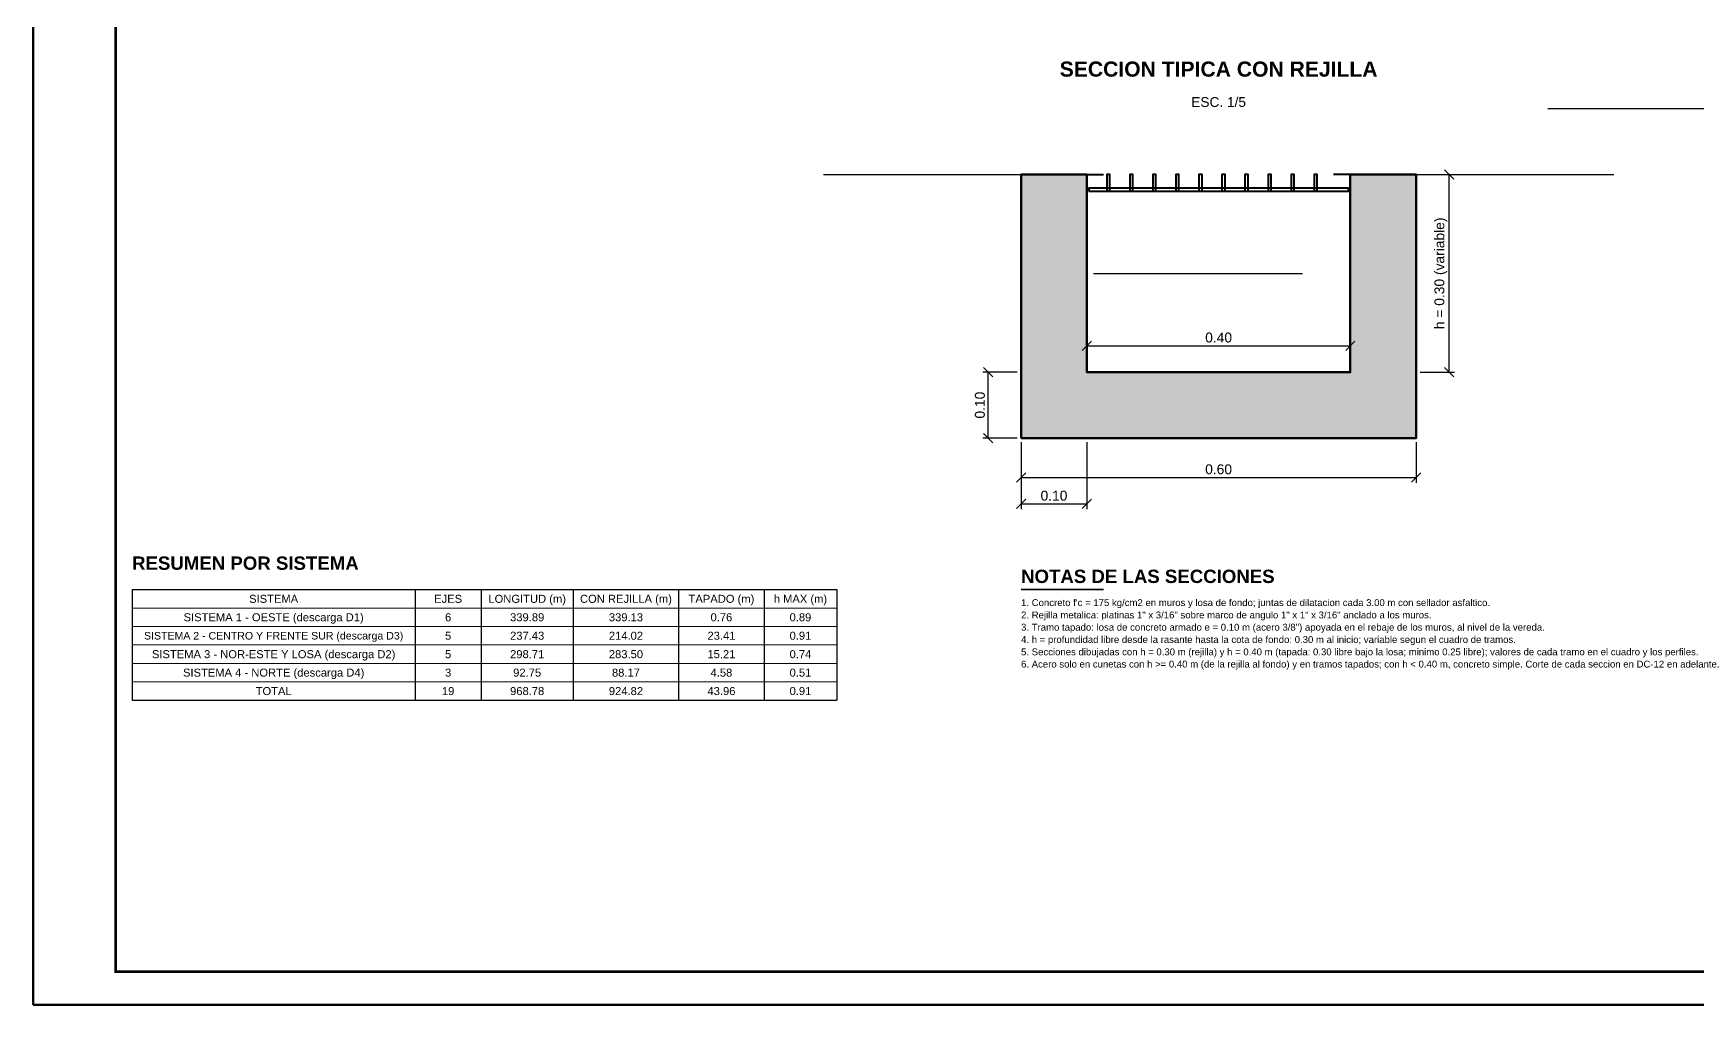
# Model space of a CAD drawing. Header units: metres. Extents: x 354768 to 355417, y 9249536 to 9250102.
# Drawn here: x 354798.5 to 354801.028, y 9249536 to 9249537.474 of the extents above; entities that cross this region are included whole.
import ezdxf
from ezdxf.enums import TextEntityAlignment as Align

# ---------------------------------------------------------------- set-up
doc = ezdxf.new("R2010")
doc.units = ezdxf.units.M
doc.header["$LTSCALE"] = 0.25
doc.linetypes.add('DASHED', pattern=[1.524, 1.27, -0.254])
for name, color, linetype, lineweight in [('AGUA', 150, 'DASHED', 25), ('CONCRETO', 250, 'CONTINUOUS', 50), ('COTAS', 94, 'CONTINUOUS', 18), ('GRILLA', 9, 'CONTINUOUS', 13), ('MARCO', 7, 'CONTINUOUS', 50), ('MARCO-METALICO', 32, 'CONTINUOUS', 40), ('TERRENO', 7, 'CONTINUOUS', 30), ('TITULOS', 160, 'CONTINUOUS', 35)]:
    doc.layers.add(name, color=color, linetype=linetype, lineweight=lineweight)
doc.layers.add('CONCRETO-ACHURADO', color=8, linetype='CONTINUOUS', true_color=0xe2e2e2)
doc.layers.add('TEXTOS', color=7, linetype='CONTINUOUS')
doc.layers.add('TEXTOS-NOTAS', color=7, linetype='CONTINUOUS')
doc.styles.get("Standard").update_dxf_attribs({"font": 'arial.ttf'})
doc.styles.add('TITULOS', font='arialbd.ttf')
doc.dimstyles.new('COT-5', dxfattribs={"dimscale": 0.005, "dimtxt": 3, "dimasz": 2.2, "dimexe": 1.6, "dimexo": 1.2, "dimgap": 1, "dimtad": 1, "dimzin": 0, "dimdsep": 46, "dimtxsty": 'Standard', "dimtsz": 1.4, "dimcen": 2.5, "dimclrd": 256, "dimclre": 256, "dimclrt": 7, "dimazin": 3, "dimtfac": 1, "dimtmove": 0, "dimatfit": 3})

msp = doc.modelspace()

# ---------------------------------------------------------------- hatches: boundary and pattern name
at = {"layer": 'CONCRETO-ACHURADO', "true_color": 0xe2e2e2}
h = msp.add_hatch(color=7, dxfattribs=at)
h.dxf.hatch_style = 1
h.paths.add_polyline_path([(354800, 9249536.86), (354800.6, 9249536.86), (354800.6, 9249537.26), (354800.5, 9249537.26), (354800.5, 9249536.96), (354800.1, 9249536.96), (354800.1, 9249537.26), (354800, 9249537.26)])

# ---------------------------------------------------------------- linework, layer by layer
at = {"layer": 'AGUA'}
msp.add_line((354800.11, 9249537.11), (354800.49, 9249537.11), dxfattribs=at)
at = {"layer": 'CONCRETO'}
msp.add_lwpolyline([(354800, 9249536.86), (354800.6, 9249536.86), (354800.6, 9249537.26), (354800.5, 9249537.26), (354800.5, 9249536.96), (354800.1, 9249536.96), (354800.1, 9249537.26), (354800, 9249537.26)], close=True, dxfattribs=at)
at = {"layer": 'GRILLA'}
for p, q in [((354798.65, 9249536.602), (354799.72, 9249536.602)), ((354798.65, 9249536.574), (354799.72, 9249536.574)), ((354798.65, 9249536.546), (354799.72, 9249536.546)), ((354798.65, 9249536.518), (354799.72, 9249536.518)), ((354798.65, 9249536.49), (354799.72, 9249536.49))]:
    msp.add_line(p, q, dxfattribs=at)
at = {"layer": 'MARCO'}
msp.add_lwpolyline([(354798.5, 9249536), (354802.705, 9249536), (354802.705, 9249538.97), (354798.5, 9249538.97)], close=True, dxfattribs=at)
at = {"layer": 'MARCO', "const_width": 0.004}
msp.add_lwpolyline([(354798.625, 9249536.05), (354802.655, 9249536.05), (354802.655, 9249538.92), (354798.625, 9249538.92)], close=True, dxfattribs=at)
at = {"layer": 'MARCO-METALICO'}
for points in [[(354800.1, 9249537.2346), (354800.1, 9249537.26), (354800.1254, 9249537.26)], [(354800.5, 9249537.2346), (354800.5, 9249537.26), (354800.4746, 9249537.26)]]:
    msp.add_lwpolyline(points, dxfattribs=at)
for points in [[(354800.13, 9249537.2346), (354800.1348, 9249537.2346), (354800.1348, 9249537.26), (354800.13, 9249537.26)], [(354800.165, 9249537.2346), (354800.1698, 9249537.2346), (354800.1698, 9249537.26), (354800.165, 9249537.26)], [(354800.2, 9249537.2346), (354800.2048, 9249537.2346), (354800.2048, 9249537.26), (354800.2, 9249537.26)], [(354800.235, 9249537.2346), (354800.2398, 9249537.2346), (354800.2398, 9249537.26), (354800.235, 9249537.26)], [(354800.27, 9249537.2346), (354800.2748, 9249537.2346), (354800.2748, 9249537.26), (354800.27, 9249537.26)], [(354800.305, 9249537.2346), (354800.3098, 9249537.2346), (354800.3098, 9249537.26), (354800.305, 9249537.26)], [(354800.34, 9249537.2346), (354800.3448, 9249537.2346), (354800.3448, 9249537.26), (354800.34, 9249537.26)], [(354800.375, 9249537.2346), (354800.3798, 9249537.2346), (354800.3798, 9249537.26), (354800.375, 9249537.26)], [(354800.41, 9249537.2346), (354800.4148, 9249537.2346), (354800.4148, 9249537.26), (354800.41, 9249537.26)], [(354800.445, 9249537.2346), (354800.4498, 9249537.2346), (354800.4498, 9249537.26), (354800.445, 9249537.26)], [(354800.103, 9249537.2346), (354800.497, 9249537.2346), (354800.497, 9249537.2394), (354800.103, 9249537.2394)]]:
    msp.add_lwpolyline(points, close=True, dxfattribs=at)
at = {"layer": 'TERRENO'}
for p, q in [((354800.8, 9249537.36), (354801.1, 9249537.36)), ((354799.7, 9249537.26), (354800, 9249537.26)), ((354800.6, 9249537.26), (354800.9, 9249537.26))]:
    msp.add_line(p, q, dxfattribs=at)
at = {"layer": 'TEXTOS'}
for p, q in [((354798.65, 9249536.63), (354799.72, 9249536.63)), ((354798.65, 9249536.63), (354798.65, 9249536.462)), ((354799.08, 9249536.63), (354799.08, 9249536.462)), ((354799.18, 9249536.63), (354799.18, 9249536.462)), ((354799.32, 9249536.63), (354799.32, 9249536.462)), ((354799.48, 9249536.63), (354799.48, 9249536.462)), ((354799.61, 9249536.63), (354799.61, 9249536.462)), ((354799.72, 9249536.63), (354799.72, 9249536.462)), ((354798.65, 9249536.462), (354799.72, 9249536.462))]:
    msp.add_line(p, q, dxfattribs=at)
at = {"layer": 'TITULOS'}
msp.add_line((354800, 9249536.63), (354800.125, 9249536.63), dxfattribs=at)

# ---------------------------------------------------------------- texts
at = {"layer": 'TEXTOS'}
for s, height, p in [('ESC. 1/5', 0.01485, (354800.3, 9249537.37)), ('SISTEMA', 0.01215, (354798.865, 9249536.616)), ('EJES', 0.01215, (354799.13, 9249536.616)), ('LONGITUD (m)', 0.01215, (354799.25, 9249536.616)), ('CON REJILLA (m)', 0.01215, (354799.4, 9249536.616)), ('TAPADO (m)', 0.01215, (354799.545, 9249536.616)), ('h MAX (m)', 0.01215, (354799.665, 9249536.616)), ('SISTEMA 1 - OESTE (descarga D1)', 0.01215, (354798.865, 9249536.588)), ('6', 0.0122, (354799.13, 9249536.588)), ('339.89', 0.01215, (354799.25, 9249536.588)), ('339.13', 0.01215, (354799.4, 9249536.588)), ('0.76', 0.01215, (354799.545, 9249536.588)), ('0.89', 0.01215, (354799.665, 9249536.588)), ('SISTEMA 2 - CENTRO Y FRENTE SUR (descarga D3)', 0.011475, (354798.865, 9249536.56)), ('5', 0.0122, (354799.13, 9249536.56)), ('237.43', 0.01215, (354799.25, 9249536.56)), ('214.02', 0.01215, (354799.4, 9249536.56)), ('23.41', 0.01215, (354799.545, 9249536.56)), ('0.91', 0.01215, (354799.665, 9249536.56)), ('SISTEMA 3 - NOR-ESTE Y LOSA (descarga D2)', 0.01215, (354798.865, 9249536.532)), ('5', 0.0122, (354799.13, 9249536.532)), ('298.71', 0.01215, (354799.25, 9249536.532)), ('283.50', 0.01215, (354799.4, 9249536.532)), ('15.21', 0.01215, (354799.545, 9249536.532)), ('0.74', 0.01215, (354799.665, 9249536.532)), ('SISTEMA 4 - NORTE (descarga D4)', 0.01215, (354798.865, 9249536.504)), ('3', 0.0122, (354799.13, 9249536.504)), ('92.75', 0.01215, (354799.25, 9249536.504)), ('88.17', 0.01215, (354799.4, 9249536.504)), ('4.58', 0.01215, (354799.545, 9249536.504)), ('0.51', 0.01215, (354799.665, 9249536.504)), ('TOTAL', 0.01215, (354798.865, 9249536.476)), ('19', 0.01215, (354799.13, 9249536.476)), ('968.78', 0.01215, (354799.25, 9249536.476)), ('924.82', 0.01215, (354799.4, 9249536.476)), ('43.96', 0.01215, (354799.545, 9249536.476)), ('0.91', 0.01215, (354799.665, 9249536.476))]:
    msp.add_text(s, height=height, dxfattribs=at).set_placement(p, align=Align.MIDDLE_CENTER)
at = {"layer": 'TEXTOS-NOTAS'}
for s, p in [('2. Rejilla metalica: platinas 1" x 3/16" sobre marco de angulo 1" x 1" x 3/16" anclado a los muros.', (354800, 9249536.5863)), ("1. Concreto f'c = 175 kg/cm2 en muros y losa de fondo; juntas de dilatacion cada 3.00 m con sellador asfaltico.", (354800, 9249536.605)), ('3. Tramo tapado: losa de concreto armado e = 0.10 m (acero 3/8") apoyada en el rebaje de los muros, al nivel de la vereda.', (354800, 9249536.5677)), ('4. h = profundidad libre desde la rasante hasta la cota de fondo: 0.30 m al inicio; variable segun el cuadro de tramos.', (354800, 9249536.549)), ('5. Secciones dibujadas con h = 0.30 m (rejilla) y h = 0.40 m (tapada: 0.30 libre bajo la losa; minimo 0.25 libre); valores de cada tramo en el cuadro y los perfiles.', (354800, 9249536.5303)), ('6. Acero solo en cunetas con h >= 0.40 m (de la rejilla al fondo) y en tramos tapados; con h < 0.40 m, concreto simple. Corte de cada seccion en DC-12 en adelante.', (354800, 9249536.5117))]:
    msp.add_text(s, height=0.0104, dxfattribs=at).set_placement(p)
at = {"layer": 'TITULOS', "style": 'TITULOS'}
msp.add_text('SECCION TIPICA CON REJILLA', height=0.02295, dxfattribs=at).set_placement((354800.3, 9249537.42), align=Align.MIDDLE_CENTER)
for s, p in [('RESUMEN POR SISTEMA', (354798.65, 9249536.66)), ('NOTAS DE LAS SECCIONES', (354800, 9249536.64))]:
    msp.add_text(s, height=0.02025, dxfattribs=at).set_placement(p)

# ---------------------------------------------------------------- dimensions: what is measured, and where the dimension line sits
at = {"layer": 'COTAS'}
msp.add_linear_dim(base=(354800.65, 9249536.96), p1=(354800.6, 9249536.96), p2=(354800.6, 9249537.26), angle=90, text='h = 0.30 (variable)', dimstyle='COT-5', dxfattribs=at).render()
for base, p1, p2 in [((354800.1, 9249537), (354800.1, 9249536.96), (354800.5, 9249536.96)), ((354800, 9249536.8), (354800, 9249536.86), (354800.6, 9249536.86)), ((354800, 9249536.76), (354800, 9249536.86), (354800.1, 9249536.86))]:
    msp.add_linear_dim(base=base, p1=p1, p2=p2, dimstyle='COT-5', dxfattribs=at).render()
msp.add_linear_dim(base=(354799.95, 9249536.86), p1=(354800, 9249536.86), p2=(354800, 9249536.96), angle=90, dimstyle='COT-5', dxfattribs=at).render()

doc.saveas('drawing.dxf')
